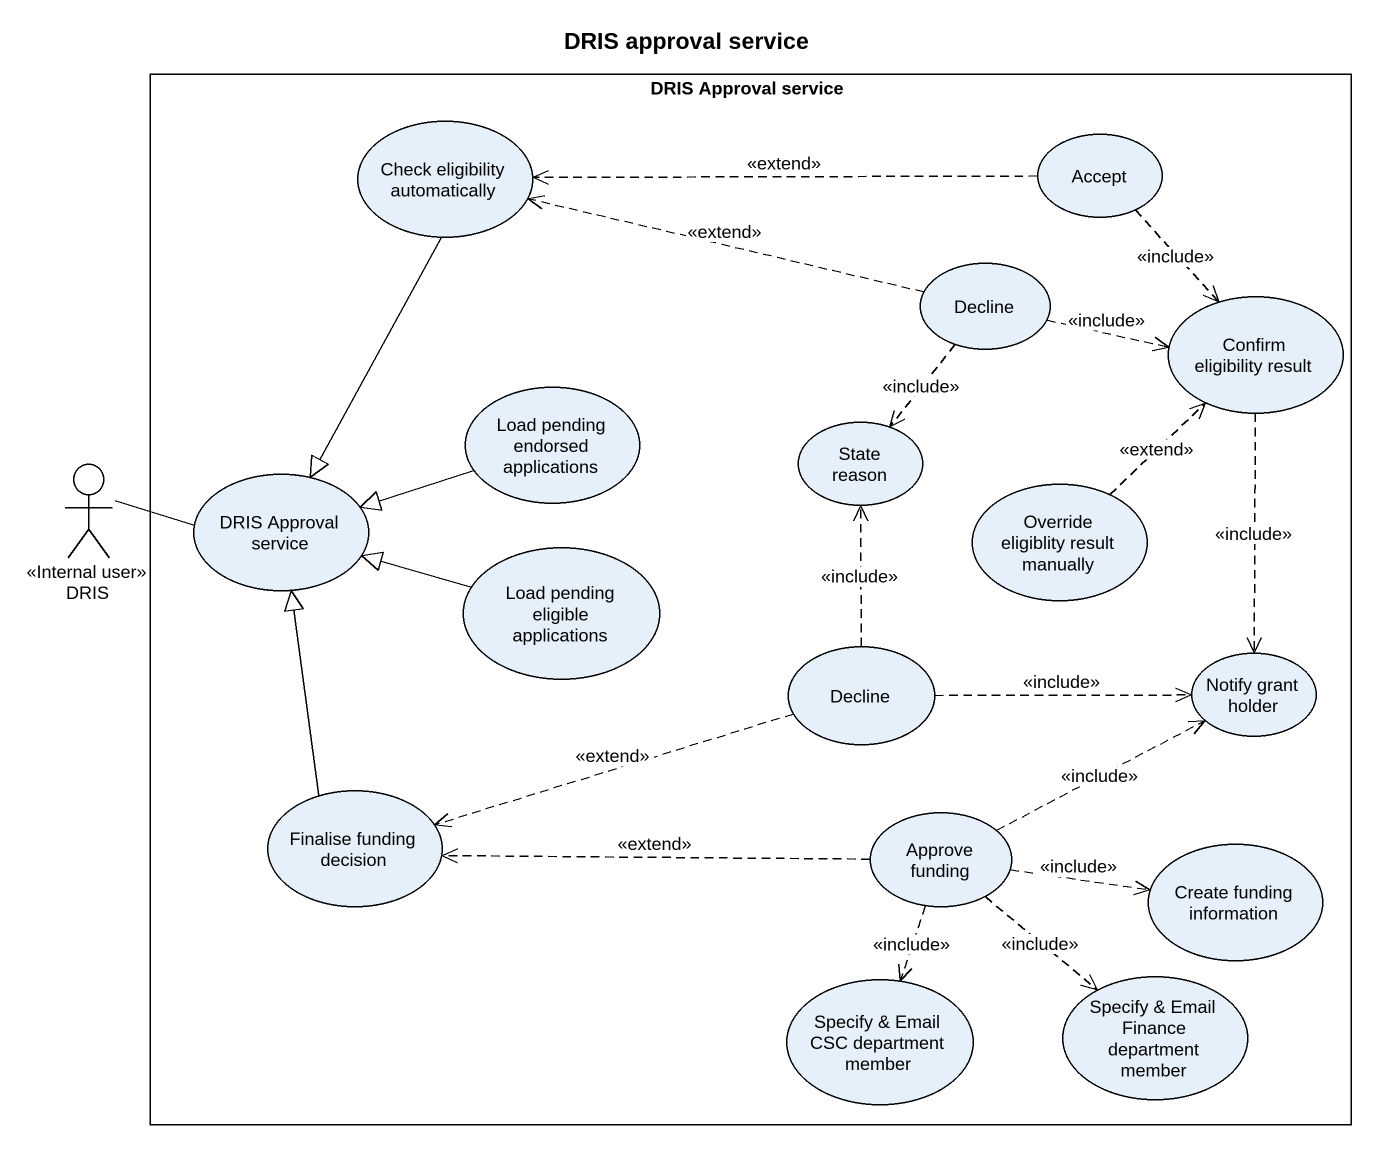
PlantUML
@startuml
title DRIS approval service
rectangle "DRIS Approval service" as DRIS_Approval_service {
  usecase "Check eligibility automatically" as Check_eligibility
  usecase Accept
  usecase Decline
  usecase "Confirm eligibility result" as Confirm_eligibility_result
  usecase "Load pending endorsed applications" as Load_pending_endorsed
  usecase "DRIS Approval service" as DRIS_Approval_service_2
  usecase "State reason" as State_reason
  usecase "Load pending eligible applications" as Load_pending_eligible
  usecase "Override eligiblity result manually" as Override_eligiblity_result
  usecase "Decline" as Decline_2
  usecase "Notify grant holder" as Notify_grant_holder
  usecase "Finalise funding decision" as Finalise_funding_decision
  usecase "Approve funding" as Approve_funding
  usecase "Create funding information" as Create_funding_information
  usecase "Specify & Email CSC department member" as Specify_Email_CSC
  usecase "Specify & Email Finance department member" as Specify_Email_Finance
}
actor DRIS <<Internal user>>
Check_eligibility --|> DRIS_Approval_service_2
Accept .left.> Check_eligibility : <<extend>>
Accept ..> Confirm_eligibility_result : <<include>>
Decline .left.> Check_eligibility : <<extend>>
Decline .right.> Confirm_eligibility_result : <<include>>
Decline ..> State_reason : <<include>>
Confirm_eligibility_result ..> Notify_grant_holder : <<include>>
Load_pending_endorsed -left-|> DRIS_Approval_service_2
DRIS -right- DRIS_Approval_service_2
Load_pending_eligible -left-|> DRIS_Approval_service_2
Override_eligiblity_result .up.> Confirm_eligibility_result : <<extend>>
Decline_2 .up.> State_reason : <<include>>
Decline_2 .right.> Notify_grant_holder : <<include>>
Decline_2 .left.> Finalise_funding_decision : <<extend>>
Finalise_funding_decision -up-|> DRIS_Approval_service_2
Approve_funding .right.> Notify_grant_holder : <<include>>
Approve_funding .left.> Finalise_funding_decision : <<extend>>
Approve_funding .right.> Create_funding_information : <<include>>
Approve_funding ..> Specify_Email_CSC : <<include>>
Approve_funding ..> Specify_Email_Finance : <<include>>
@enduml
